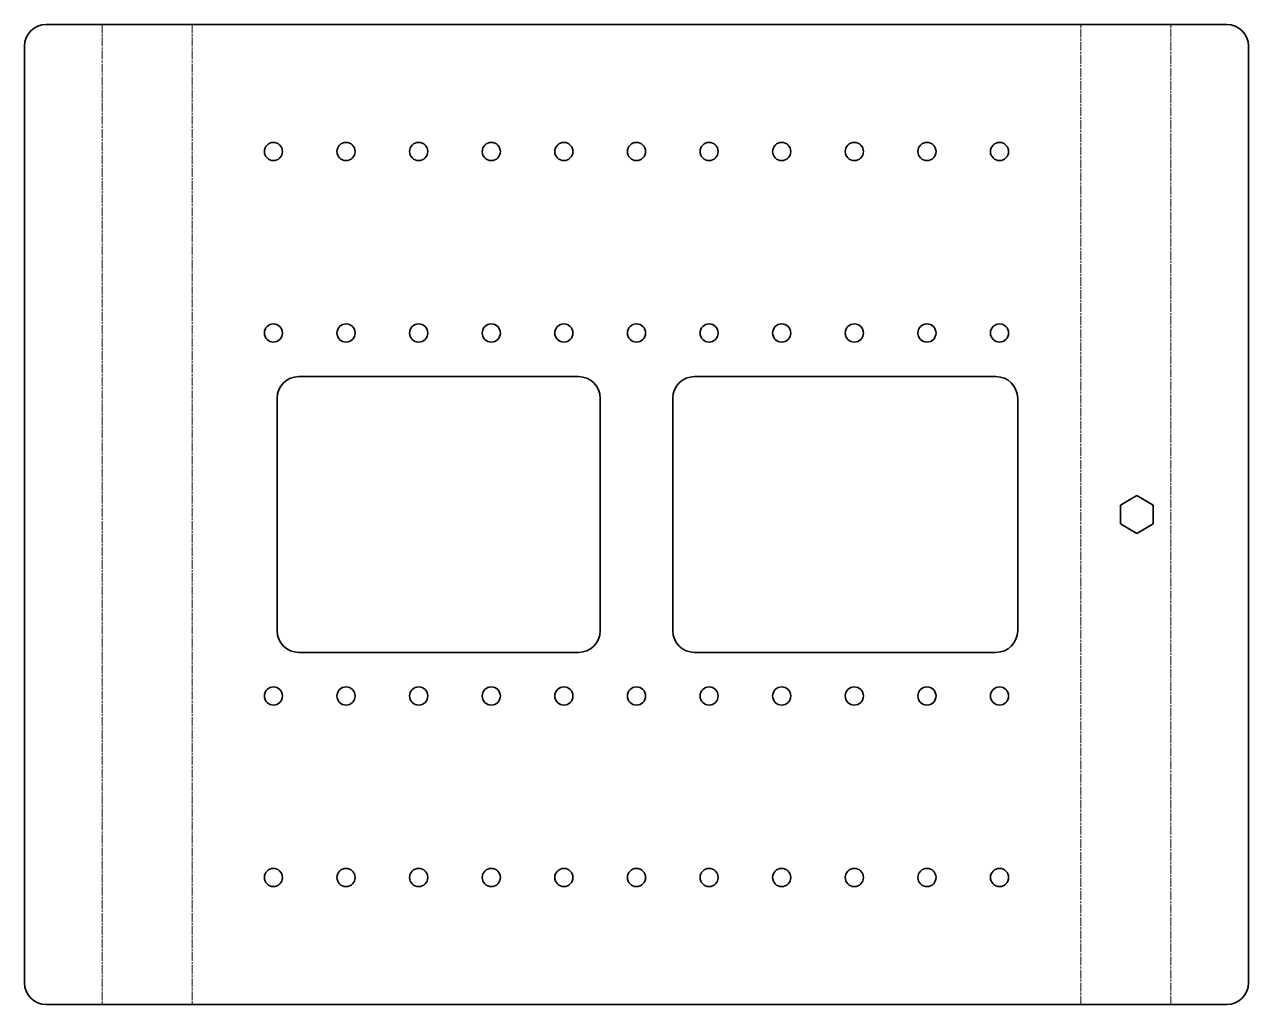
# Model space of a CAD drawing. Header units: inches. Extents: x 0 to 337, y 0 to 270.
import ezdxf

# ---------------------------------------------------------------- set-up
doc = ezdxf.new("R2010")
doc.units = ezdxf.units.IN
doc.header["$MEASUREMENT"] = 0
doc.linetypes.add('Chain', pattern=[13.68, 9.12, -1.14, 2.28, -1.14])
doc.layers.add('SIMUMAK Bend Centerline (ISO)', color=7, linetype='Chain', lineweight=9)
doc.layers.add('SIMUMAK Visible (ISO)', color=7, linetype='Continuous', lineweight=35)

# ---------------------------------------------------------------- blocks, each defined once
blk = doc.blocks.new('AMB-04-SPTV01_Sheet_AMB-04-SPTV01 (desplegada)')
at = {"layer": 'SIMUMAK Bend Centerline (ISO)', "ltscale": 0.263158}
for p, q in [((-147.18, 135), (-147.18, -135)), ((-122.39, 135), (-122.39, -135)), ((122.39, -135), (122.39, 135)), ((147.18, -135), (147.18, 135))]:
    blk.add_line(p, q, dxfattribs=at)
at = {"layer": 'SIMUMAK Visible (ISO)'}
for p, q in [((-162.57, 135), (162.57, 135)), ((-168.57, -129), (-168.57, 129)), ((168.57, 129), (168.57, -129)), ((-93, 38), (-16, 38)), ((16, 38), (99, 38)), ((-99, -32), (-99, 32)), ((-10, 32), (-10, -32)), ((10, -32), (10, 32)), ((105, 32), (105, -32)), ((133.29, 2.6), (137.79, 5.2)), ((137.79, 5.2), (142.29, 2.6)), ((133.29, -2.6), (133.29, 2.6)), ((142.29, 2.6), (142.29, -2.6)), ((137.79, -5.2), (133.29, -2.6)), ((142.29, -2.6), (137.79, -5.2)), ((-16, -38), (-93, -38)), ((99, -38), (16, -38)), ((162.57, -135), (-162.57, -135))]:
    blk.add_line(p, q, dxfattribs=at)
for centre in [(-100, 100), (-80, 100), (-60, 100), (-40, 100), (-20, 100), (0, 100), (20, 100), (40, 100), (60, 100), (80, 100), (100, 100), (-100, 50), (-80, 50), (-60, 50), (-40, 50), (-20, 50), (0, 50), (20, 50), (40, 50), (60, 50), (80, 50), (100, 50), (-100, -50), (-80, -50), (-60, -50), (-40, -50), (-20, -50), (0, -50), (20, -50), (40, -50), (60, -50), (80, -50), (100, -50), (-100, -100), (-80, -100), (-60, -100), (-40, -100), (-20, -100), (0, -100), (20, -100), (40, -100), (60, -100), (80, -100), (100, -100)]:
    blk.add_circle(centre, 2.5, dxfattribs=at)
at = {"layer": 'SIMUMAK Visible (ISO)', "extrusion": (0, 0, -1)}
for centre, start, end in [((162.57, 129), 0, 90), ((-162.57, 129), 90, 180), ((162.57, -129), 270, 360), ((-162.57, -129), 180, 270)]:
    blk.add_arc(centre, 6, start, end, dxfattribs=at)
at = {"layer": 'SIMUMAK Visible (ISO)'}
for centre, start, end in [((-93, 32), 90, 180), ((-16, 32), 0, 90), ((16, 32), 90, 180), ((99, 32), 0, 90), ((-93, -32), 180, 270), ((-16, -32), 270, 360), ((16, -32), 180, 270), ((99, -32), 270, 0)]:
    blk.add_arc(centre, 6, start, end, dxfattribs=at)

msp = doc.modelspace()

# ---------------------------------------------------------------- block references
msp.add_blockref('AMB-04-SPTV01_Sheet_AMB-04-SPTV01 (desplegada)', (168.57, 135))

doc.saveas('drawing.dxf')
